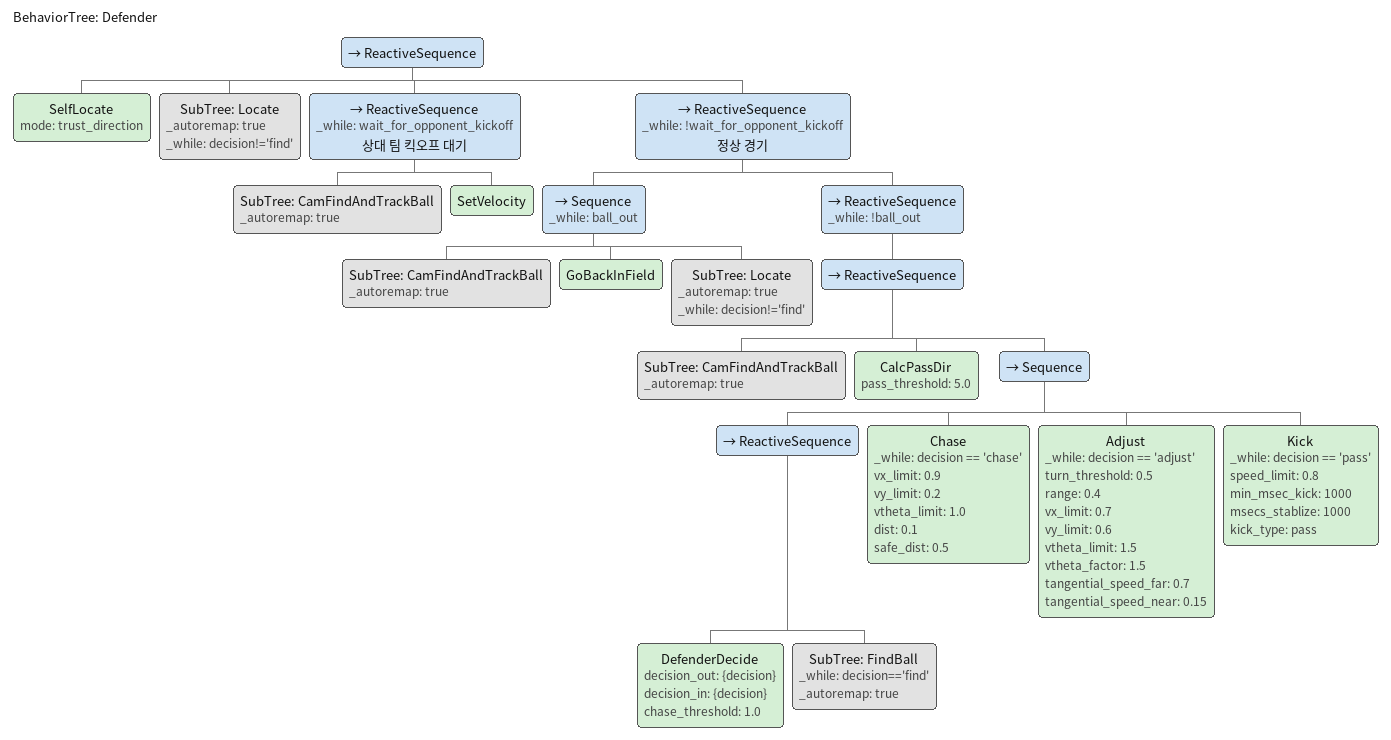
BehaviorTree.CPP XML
<root BTCPP_format="4" >
   <include path="./cam_find_and_track_ball.xml" />
   <include path="./locate.xml" />
   <include path="./find_ball.xml" />

   <BehaviorTree ID="Defender">
      <ReactiveSequence>
         <!-- 자기 위치 추정 -->
         <SelfLocate mode="trust_direction" />

         <!-- 공 위치 알 때만 로컬라이제이션(공 위치에 대한 find상태가 아님을 의미)-->
         <SubTree ID="Locate" _autoremap="true" _while="decision!='find'" />

         <!-- 상대 킥오프 대기 -->
         <ReactiveSequence _while="wait_for_opponent_kickoff" name="상대 팀 킥오프 대기">
            <SubTree ID="CamFindAndTrackBall" _autoremap="true" />
            <SetVelocity />
         </ReactiveSequence>

         <!-- 정상 경기 -->
         <ReactiveSequence _while="!wait_for_opponent_kickoff" name="정상 경기">

            <!-- 공이 아웃된 경우 -->
            <Sequence _while="ball_out">
               <SubTree ID="CamFindAndTrackBall" _autoremap="true" />
               <GoBackInField />
               <SubTree ID="Locate" _autoremap="true" _while="decision!='find'" />
            </Sequence>

            <!-- 공이 인플레이 -->
            <ReactiveSequence _while="!ball_out">
               <ReactiveSequence>
                  <!-- 공 추적 -->
                  <SubTree ID="CamFindAndTrackBall" _autoremap="true" />

                  <!-- 킥 방향 계산 (패스 방향) -->
                  <CalcPassDir pass_threshold="5.0" />

                  <Sequence>

                     <ReactiveSequence>
                        <DefenderDecide decision_out="{decision}" decision_in="{decision}" chase_threshold="1.0" />

                        <!-- 공 찾기 -->
                        <SubTree ID="FindBall" _while="decision=='find'" _autoremap="true" />
                     </ReactiveSequence>

                     <!-- 행동 실행 -->

                     <!-- Chase -->
                     <Chase _while="decision == 'chase'" vx_limit="0.9" vy_limit="0.2" vtheta_limit="1.0" dist="0.1" safe_dist="0.5" />

                     <!-- Adjust -->
                     <Adjust _while="decision == 'adjust'" turn_threshold="0.5" range="0.4" vx_limit="0.7" vy_limit="0.6" vtheta_limit="1.5" vtheta_factor="1.5" tangential_speed_far="0.7" tangential_speed_near="0.15" />

                     <!-- Pass (Defender's Kick) -->
                     <Kick _while="decision == 'pass'" speed_limit="0.8" min_msec_kick="1000" msecs_stablize="1000" kick_type="pass" />

                  </Sequence>
               </ReactiveSequence>
            </ReactiveSequence>
         </ReactiveSequence>
      </ReactiveSequence>
   </BehaviorTree>
</root>
